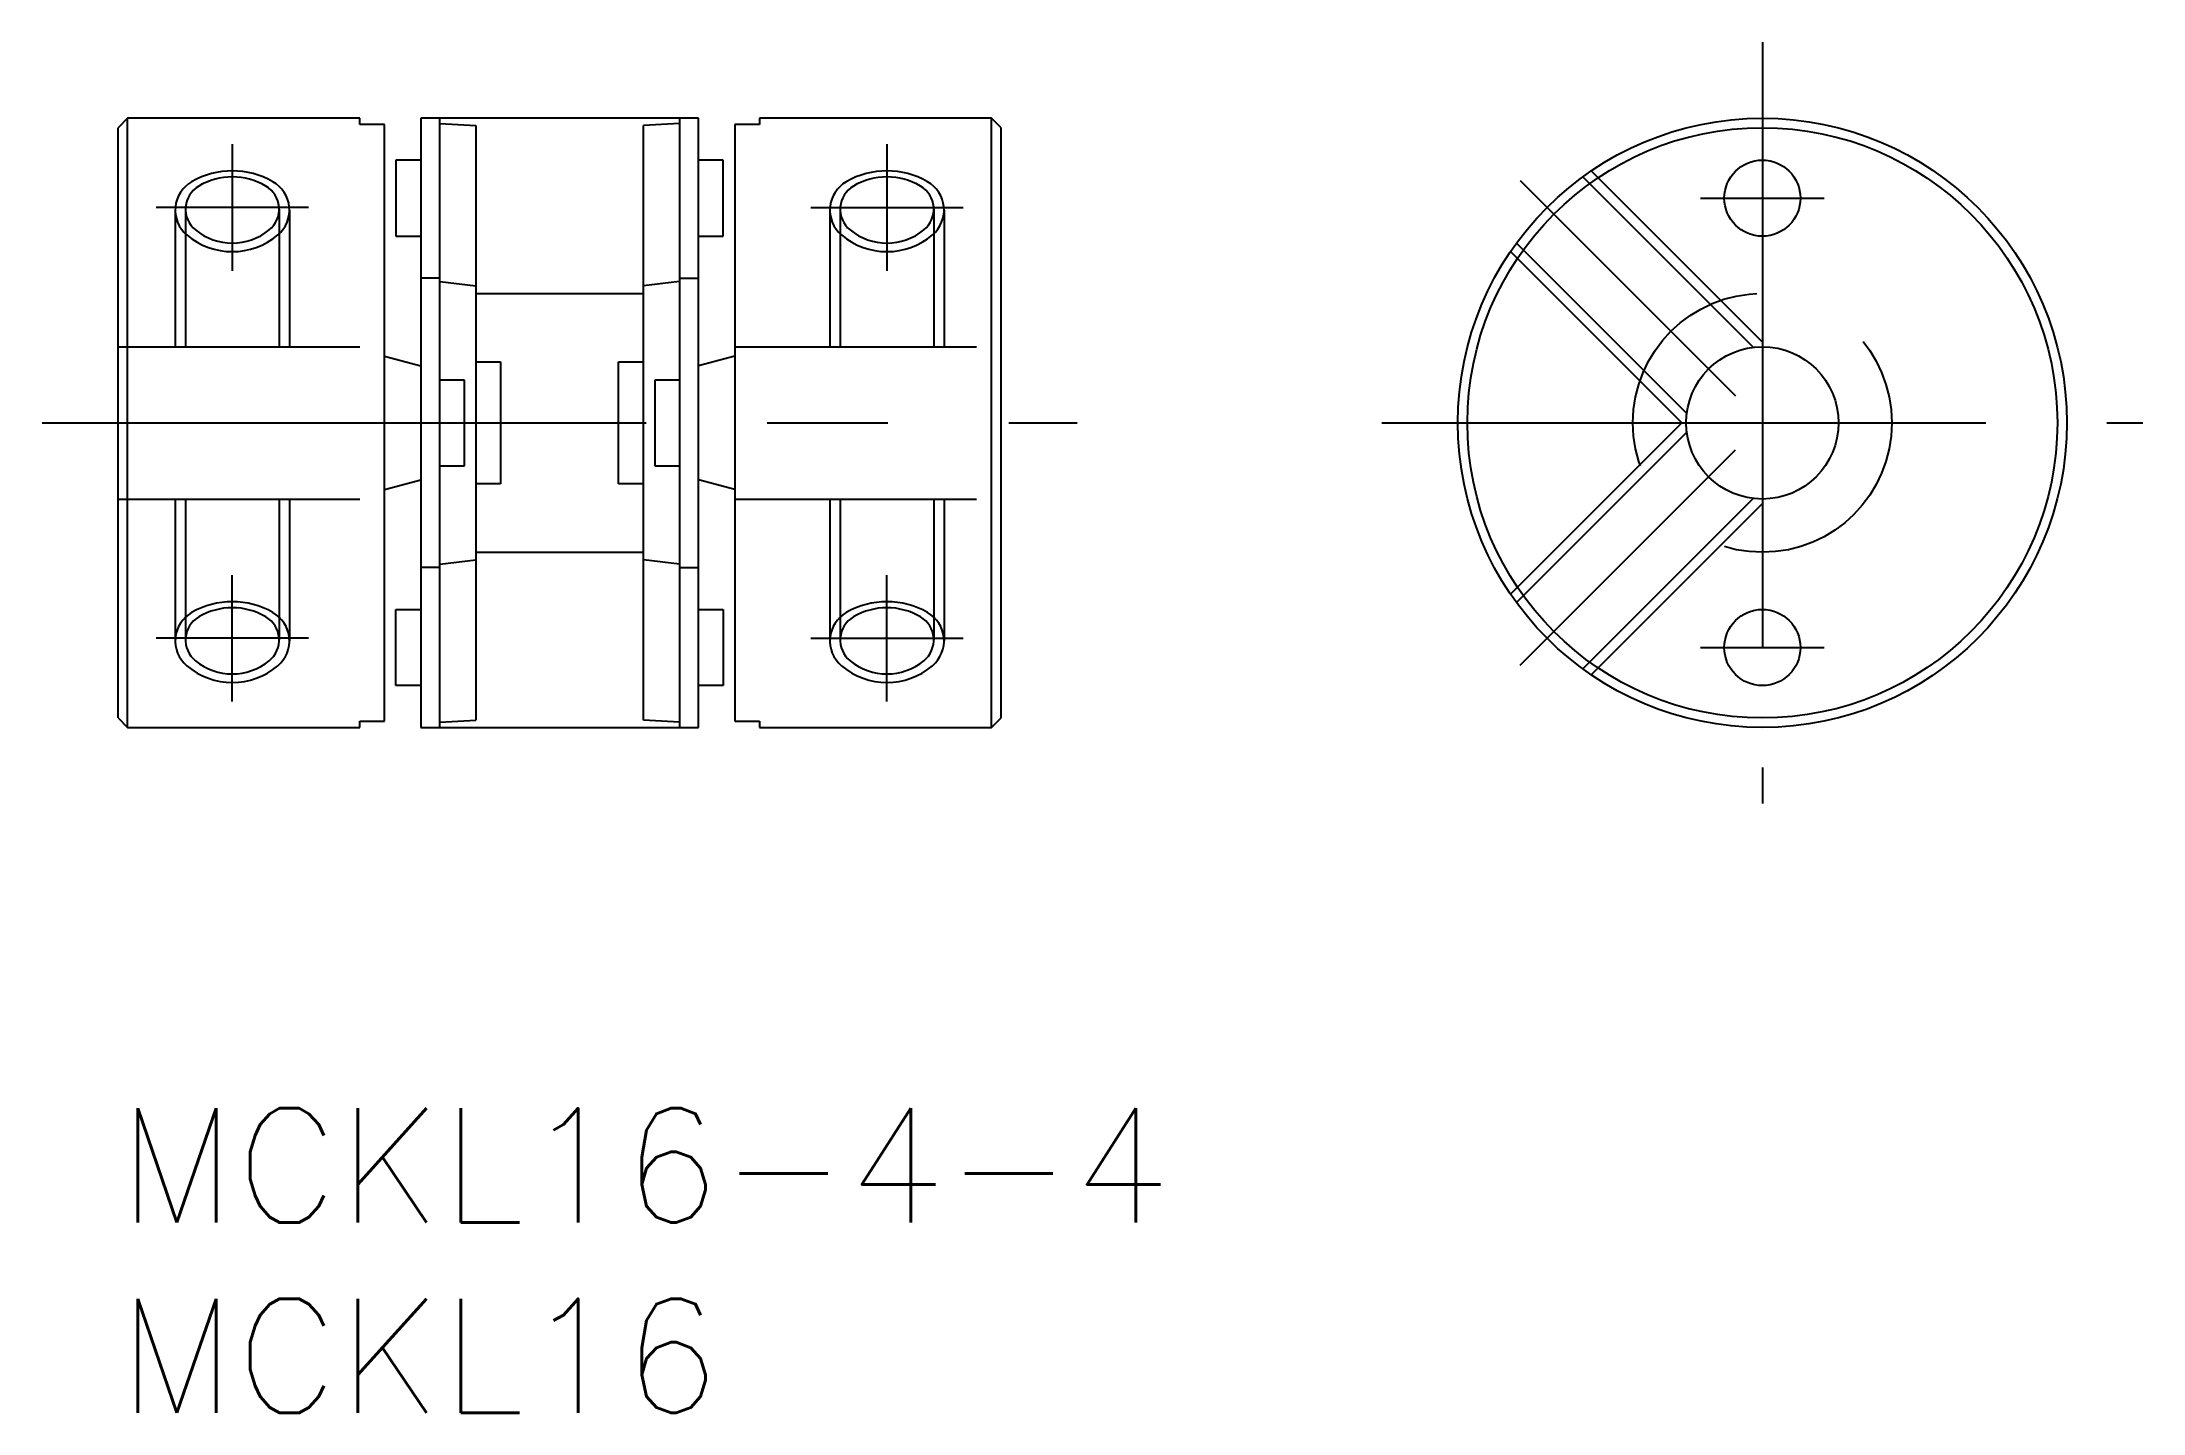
# Model space of a CAD drawing. Extents: x -2 to 53.2, y -8 to 28.
import ezdxf

# ---------------------------------------------------------------- set-up
doc = ezdxf.new("R2010")
doc.units = 0
doc.header["$LTSCALE"] = 0.5
doc.linetypes.add('CENTER', pattern=[50.8, 31.75, -6.35, 6.35, -6.35])
doc.linetypes.add('DASHED', pattern=[19.05, 12.7, -6.35])
for name, color, linetype in [('MSM_CENTER', 1, 'CENTER'), ('MSM_CONTINUOUS', 7, 'CONTINUOUS'), ('MSM_DASHED', 4, 'DASHED'), ('MSM_NARROW', 5, 'CONTINUOUS'), ('MSM_PART_NUMBER', 7, 'CONTINUOUS')]:
    doc.layers.add(name, color=color, linetype=linetype)
doc.styles.get("Standard").update_dxf_attribs({"font": 'txt.shx', "height": 3, "bigfont": 'bigfont.shx'})

# ---------------------------------------------------------------- blocks, each defined once
blk = doc.blocks.new('*U3')
at = {"layer": 'MSM_PART_NUMBER'}
blk.add_text('MCKL16-4-4', height=3, dxfattribs=at).set_placement((0, -3))
blk = doc.blocks.new('*U4')
at = {"layer": 'MSM_PART_NUMBER'}
blk.add_text('MCKL16', height=3, dxfattribs=at).set_placement((0, -8))

msp = doc.modelspace()

# ---------------------------------------------------------------- linework, layer by layer
at = {"layer": 'MSM_CENTER'}
for p, q in [((43.2, 28), (43.2, 8)), ((3, 25.318), (3, 21.996)), ((20.2, 25.318), (20.2, 21.996)), ((36.836, 24.364), (42.493, 18.707)), ((41.575, 23.9), (44.825, 23.9)), ((5.001, 23.657), (0.999, 23.657)), ((18.199, 23.657), (22.201, 23.657)), ((-2, 18), (25.2, 18)), ((33.2, 18), (53.2, 18)), ((36.836, 11.636), (42.493, 17.293)), ((3, 10.682), (3, 14.004)), ((20.2, 10.682), (20.2, 14.004)), ((5.001, 12.343), (0.999, 12.343)), ((18.199, 12.343), (22.201, 12.343)), ((41.575, 12.1), (44.825, 12.1))]:
    msp.add_line(p, q, dxfattribs=at)
at = {"layer": 'MSM_CONTINUOUS'}
for p, q in [((0.25, 26), (0, 25.75)), ((6.35, 26), (0.25, 26)), ((0.25, 10), (0.25, 26)), ((6.35, 25.838), (6.35, 26)), ((15.25, 26), (7.95, 26)), ((7.95, 26), (7.95, 10)), ((8.45, 10), (8.45, 26)), ((14.75, 26), (14.75, 10)), ((15.25, 10), (15.25, 26)), ((22.95, 26), (16.85, 26)), ((16.85, 26), (16.85, 25.838)), ((23.2, 25.75), (22.95, 26)), ((22.95, 10), (22.95, 26)), ((0, 10.25), (0, 25.75)), ((7, 25.838), (6.35, 25.838)), ((7, 19.75), (7, 25.838)), ((8.45, 25.858), (9.4, 25.806)), ((9.4, 25.806), (9.4, 10.194)), ((14.75, 25.858), (13.8, 25.806)), ((13.8, 10.194), (13.8, 25.806)), ((16.85, 25.838), (16.2, 25.838)), ((16.2, 25.838), (16.2, 19.75)), ((23.2, 10.25), (23.2, 25.75)), ((7.95, 24.9), (7.3, 24.9)), ((7.3, 24.9), (7.3, 22.9)), ((15.9, 24.9), (15.25, 24.9)), ((15.9, 22.9), (15.9, 24.9)), ((7.3, 22.9), (7.95, 22.9)), ((15.25, 22.9), (15.9, 22.9)), ((8.45, 21.708), (9.4, 21.597)), ((14.75, 21.708), (13.8, 21.597)), ((7, 19.75), (7.95, 19.5)), ((9.4, 19.6), (10.05, 19.6)), ((10.05, 19.6), (10.05, 16.4)), ((13.15, 19.6), (13.8, 19.6)), ((13.15, 16.4), (13.15, 19.6)), ((16.2, 19.75), (15.25, 19.5)), ((9.1, 19.125), (8.45, 19.125)), ((9.1, 16.875), (9.1, 19.125)), ((14.75, 19.125), (14.1, 19.125)), ((14.1, 19.125), (14.1, 16.875)), ((8.45, 16.875), (9.1, 16.875)), ((14.1, 16.875), (14.75, 16.875)), ((7, 16.25), (7.95, 16.5)), ((7, 10.162), (7, 16.25)), ((10.05, 16.4), (9.4, 16.4)), ((13.8, 16.4), (13.15, 16.4)), ((16.2, 16.25), (15.25, 16.5)), ((16.2, 16.25), (16.2, 10.162)), ((8.45, 14.292), (9.4, 14.403)), ((14.75, 14.292), (13.8, 14.403)), ((7.3, 13.1), (7.95, 13.1)), ((7.3, 11.1), (7.3, 13.1)), ((15.25, 13.1), (15.9, 13.1)), ((15.9, 13.1), (15.9, 11.1)), ((7.95, 11.1), (7.3, 11.1)), ((15.9, 11.1), (15.25, 11.1)), ((0, 10.25), (0.25, 10)), ((0.25, 10), (6.35, 10)), ((6.35, 10), (6.35, 10.162)), ((6.35, 10.162), (7, 10.162)), ((7.95, 10), (15.25, 10)), ((8.45, 10.142), (9.4, 10.194)), ((14.75, 10.142), (13.8, 10.194)), ((16.2, 10.162), (16.85, 10.162)), ((16.85, 10.162), (16.85, 10)), ((16.85, 10), (22.95, 10)), ((22.95, 10), (23.2, 10.25))]:
    msp.add_line(p, q, dxfattribs=at)
for centre, radius in [((43.2, 18), 8), ((43.2, 18), 7.75), ((43.2, 23.9), 1), ((43.2, 18), 2), ((43.2, 12.1), 1)]:
    msp.add_circle(centre, radius, dxfattribs=at)
for centre, radius, start, end in [((3, 22.721), 1.738, 59.4528, 120.5472), ((20.2, 22.721), 1.738, 59.4528, 120.5472), ((2.475, 23.611), 0.704, 120.5472, 230.8014), ((3.525, 23.611), 0.704, 309.1986, 59.4528), ((19.675, 23.611), 0.704, 120.5472, 230.8014), ((20.725, 23.611), 0.704, 309.1986, 59.4528), ((3, 24.256), 1.535, 230.8014, 309.1986), ((20.2, 24.256), 1.535, 230.8014, 309.1986), ((2.475, 12.298), 0.704, 120.5472, 230.8014), ((3, 11.407), 1.738, 59.4528, 120.5472), ((3.525, 12.298), 0.704, 309.1986, 59.4528), ((19.675, 12.298), 0.704, 120.5472, 230.8014), ((20.2, 11.407), 1.738, 59.4528, 120.5472), ((20.725, 12.298), 0.704, 309.1986, 59.4528), ((3, 12.942), 1.535, 230.8014, 309.1986), ((20.2, 12.942), 1.535, 230.8014, 309.1986)]:
    msp.add_arc(centre, radius, start, end, dxfattribs=at)
at = {"layer": 'MSM_DASHED'}
for p, q in [((38.48, 24.459), (42.954, 19.985)), ((38.704, 24.617), (43.325, 19.996)), ((1.5, 23.589), (1.5, 20)), ((1.77, 23.611), (1.77, 20)), ((4.229, 23.611), (4.229, 20)), ((4.5, 23.589), (4.5, 20)), ((18.7, 23.589), (18.7, 20)), ((18.97, 23.611), (18.97, 20)), ((21.43, 23.611), (21.43, 20)), ((21.7, 23.589), (21.7, 20)), ((36.741, 22.72), (41.215, 18.246)), ((36.583, 22.496), (41.204, 17.875)), ((8.45, 21.8), (7.95, 21.8)), ((14.75, 21.8), (15.25, 21.8)), ((9.4, 21.4), (13.8, 21.4)), ((0, 20), (7, 20)), ((16.2, 20), (23.2, 20)), ((7, 16.25), (7, 19.75)), ((16.2, 19.75), (16.2, 16.25)), ((36.583, 13.504), (41.204, 18.125)), ((36.741, 13.28), (41.215, 17.754)), ((38.48, 11.541), (42.954, 16.015)), ((0, 16), (7, 16)), ((1.5, 16), (1.5, 12.276)), ((1.77, 16), (1.77, 12.298)), ((4.229, 16), (4.229, 12.298)), ((4.5, 16), (4.5, 12.276)), ((16.2, 16), (23.2, 16)), ((18.7, 16), (18.7, 12.276)), ((18.97, 16), (18.97, 12.298)), ((21.43, 16), (21.43, 12.298)), ((21.7, 16), (21.7, 12.276)), ((38.704, 11.383), (43.325, 16.004)), ((9.4, 14.6), (13.8, 14.6)), ((8.45, 14.2), (7.95, 14.2)), ((14.75, 14.2), (15.25, 14.2))]:
    msp.add_line(p, q, dxfattribs=at)
msp.add_circle((43.2, 18), 3.4, dxfattribs=at)
at = {"layer": 'MSM_NARROW'}
for centre, radius, start, end in [((2.357, 23.589), 0.857, 119.7715, 229.6058), ((3, 22.465), 2.152, 60.2285, 119.7715), ((3.643, 23.589), 0.857, 310.3942, 60.2285), ((19.557, 23.589), 0.857, 119.7715, 229.6058), ((20.2, 22.465), 2.152, 60.2285, 119.7715), ((20.843, 23.589), 0.857, 310.3942, 60.2285), ((3, 24.345), 1.849, 229.6058, 310.3942), ((20.2, 24.345), 1.849, 229.6058, 310.3942), ((3, 11.151), 2.152, 60.2285, 119.7715), ((20.2, 11.151), 2.152, 60.2285, 119.7715), ((2.357, 12.276), 0.857, 119.7715, 229.6058), ((3.643, 12.276), 0.857, 310.3942, 60.2285), ((19.557, 12.276), 0.857, 119.7715, 229.6058), ((20.843, 12.276), 0.857, 310.3942, 60.2285), ((3, 13.031), 1.849, 229.6058, 310.3942), ((20.2, 13.031), 1.849, 229.6058, 310.3942)]:
    msp.add_arc(centre, radius, start, end, dxfattribs=at)

# ---------------------------------------------------------------- block references
at = {"layer": 'MSM_CONTINUOUS'}
for name in ['*U3', '*U4']:
    msp.add_blockref(name, (0, 0), dxfattribs=at)

doc.saveas('drawing.dxf')
